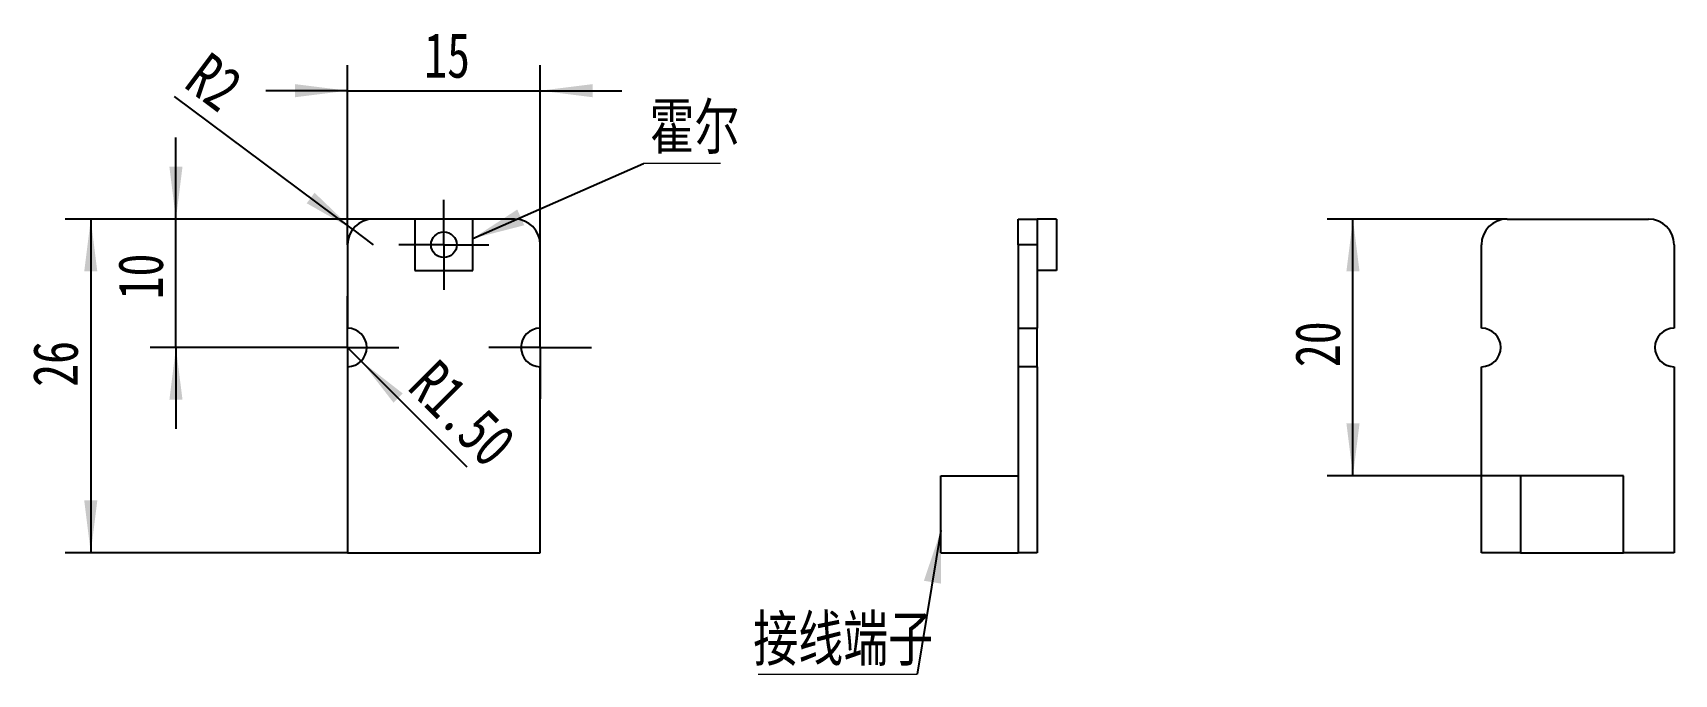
# Model space of a CAD drawing. Header units: millimetres. Extents: x 506 to 634, y 172 to 222.
import ezdxf

# ---------------------------------------------------------------- set-up
doc = ezdxf.new("R2010")
doc.units = ezdxf.units.MM
doc.linetypes.add('CENTERX2', pattern=[20.32, 12.7, -2.54, 2.54, -2.54])
doc.layers.add('中心线层', color=1, linetype='CENTERX2', lineweight=25)
doc.layers.add('标注层', color=150, linetype='Continuous', lineweight=25)
doc.styles.add('SLDTEXTSTYLE0', font='hyswlongfangsong.ttf', dxfattribs={"bigfont": 'bigfont'})
doc.styles.add('SLDTEXTSTYLE2', font='hyswlongfangsong.ttf')
doc.styles.get("Standard").update_dxf_attribs({"font": 'hyswlongfangsong.ttf'})
doc.dimstyles.new('SLDDIMSTYLE0', dxfattribs={"dimtxt": 3.5, "dimasz": 4.08, "dimexe": 0, "dimexo": 0.0625, "dimgap": 0.875, "dimtad": 2, "dimrnd": 1e-09, "dimzin": 12, "dimdsep": 46, "dimtxsty": 'SLDTEXTSTYLE2', "dimsah": 1, "dimcen": 0.09, "dimadec": 0, "dimazin": 3, "dimtfac": 1, "dimtmove": 0, "dimatfit": 0, "dimfxl": 0, "dimfrac": 2, "dimtolj": 1, "dimtzin": 12, "dimarcsym": 0})
doc.dimstyles.new('SLDDIMSTYLE1', dxfattribs={"dimtxt": 3.5, "dimasz": 4.08, "dimexe": 0, "dimexo": 0.0625, "dimgap": 0.875, "dimtad": 2, "dimrnd": 1e-09, "dimzin": 12, "dimdsep": 46, "dimtxsty": 'SLDTEXTSTYLE2', "dimsah": 1, "dimcen": 0.09, "dimadec": 0, "dimazin": 3, "dimtfac": 1, "dimtofl": 0, "dimtmove": 0, "dimatfit": 3, "dimfxl": 0, "dimfrac": 2, "dimtolj": 1, "dimtzin": 12, "dimarcsym": 0})
doc.dimstyles.new('SLDDIMSTYLE2', dxfattribs={"dimtxt": 3.5, "dimasz": 4.08, "dimexe": 0, "dimexo": 0.0625, "dimgap": 0.875, "dimtad": 2, "dimrnd": 1e-09, "dimzin": 12, "dimdsep": 46, "dimtxsty": 'SLDTEXTSTYLE2', "dimsah": 1, "dimcen": 0, "dimadec": 0, "dimazin": 3, "dimtfac": 1, "dimtofl": 0, "dimtmove": 0, "dimatfit": 3, "dimfxl": 0, "dimfrac": 2, "dimtolj": 1, "dimtzin": 12, "dimarcsym": 0})
doc.dimstyles.new('SLDDIMSTYLE3', dxfattribs={"dimtxt": 3.5, "dimasz": 4.08, "dimexe": 0, "dimexo": 0.0625, "dimgap": 0.875, "dimtad": 2, "dimrnd": 1e-09, "dimzin": 4, "dimdsep": 46, "dimtxsty": 'SLDTEXTSTYLE2', "dimsah": 1, "dimcen": 0, "dimadec": 0, "dimazin": 1, "dimtfac": 1, "dimtofl": 0, "dimtmove": 0, "dimatfit": 3, "dimfxl": 0, "dimfrac": 2, "dimtolj": 1, "dimtzin": 12, "dimarcsym": 0})
doc.dimstyles.new('SLDDIMSTYLE4', dxfattribs={"dimtxt": 0.18, "dimasz": 4.08, "dimexe": 0, "dimexo": 0.0625, "dimgap": 0, "dimtad": 0, "dimtih": 1, "dimtoh": 1, "dimdec": 0, "dimrnd": 1e-09, "dimzin": 0, "dimdsep": 46, "dimtxsty": 'Standard', "dimsah": 1, "dimcen": 0.09, "dimadec": 0, "dimazin": 0, "dimtfac": 4.08, "dimtdec": 0, "dimtofl": 0, "dimtmove": 0, "dimatfit": 3, "dimfxl": 0, "dimfrac": 2, "dimtolj": 1, "dimtzin": 0, "dimarcsym": 0})

# ---------------------------------------------------------------- blocks, each defined once
blk = doc.blocks.new('_D')
at = {"layer": '标注层'}
for p, q in [((530.49, 205.38), (530.49, 219.38)), ((545.49, 205.38), (545.49, 219.38)), ((530.49, 217.38), (524.14, 217.38)), ((530.49, 217.38), (545.49, 217.38)), ((545.49, 217.38), (551.84, 217.38))]:
    blk.add_line(p, q, dxfattribs=at)
for points in [[(530.49, 217.38), (526.41, 217.89), (526.41, 216.87)], [(545.49, 217.38), (549.57, 216.87), (549.57, 217.89)]]:
    blk.add_solid(points, dxfattribs=at)
at = {"layer": '标注层', "insert": (536.46, 221.89), "char_height": 3.5, "attachment_point": 1, "style": 'SLDTEXTSTYLE2'}
blk.add_mtext('15', dxfattribs=at)
blk = doc.blocks.new('_D_1')
at = {"layer": '标注层'}
for p, q in [((532.49, 207.38), (508.51, 207.38)), ((510.51, 207.38), (510.51, 181.38)), ((530.49, 181.38), (508.51, 181.38))]:
    blk.add_line(p, q, dxfattribs=at)
for points in [[(510.51, 207.38), (510, 203.3), (511.02, 203.3)], [(510.51, 181.38), (511.02, 185.46), (510, 185.46)]]:
    blk.add_solid(points, dxfattribs=at)
at = {"layer": '标注层', "insert": (506, 194.31), "char_height": 3.5, "attachment_point": 1, "rotation": 90, "style": 'SLDTEXTSTYLE2'}
blk.add_mtext('26', dxfattribs=at)
blk = doc.blocks.new('_D_2')
at = {"layer": '标注层'}
for q in [(517.04, 216.93), (532.49, 205.38)]:
    blk.add_line((530.89, 206.58), q, dxfattribs=at)
blk.add_solid([(530.89, 206.58), (527.93, 209.43), (527.32, 208.61)], dxfattribs=at)
at = {"layer": '标注层', "insert": (519.74, 220.53), "char_height": 3.5, "attachment_point": 1, "rotation": 323.2083, "style": 'SLDTEXTSTYLE2'}
blk.add_mtext('R2', dxfattribs=at)
blk = doc.blocks.new('_D_3')
at = {"layer": '标注层'}
for q in [(530.49, 197.38), (539.79, 188.08)]:
    blk.add_line((531.56, 196.32), q, dxfattribs=at)
blk.add_solid([(531.56, 196.32), (534.08, 193.07), (534.8, 193.79)], dxfattribs=at)
at = {"layer": '标注层', "insert": (537.52, 196.65), "char_height": 3.5, "attachment_point": 1, "rotation": 315, "style": 'SLDTEXTSTYLE2'}
blk.add_mtext('R1.50', dxfattribs=at)
blk = doc.blocks.new('_D_4')
at = {"layer": '标注层'}
for p, q in [((517.14, 207.38), (517.14, 213.73)), ((532.49, 207.38), (515.14, 207.38)), ((517.14, 197.38), (517.14, 207.38)), ((526.49, 197.38), (515.14, 197.38)), ((517.14, 197.38), (517.14, 191.03))]:
    blk.add_line(p, q, dxfattribs=at)
for points in [[(517.14, 207.38), (517.65, 211.46), (516.63, 211.46)], [(517.14, 197.38), (516.63, 193.3), (517.65, 193.3)]]:
    blk.add_solid(points, dxfattribs=at)
at = {"layer": '标注层', "insert": (512.63, 201.12), "char_height": 3.5, "attachment_point": 1, "rotation": 90, "style": 'SLDTEXTSTYLE2'}
blk.add_mtext('10', dxfattribs=at)
blk = doc.blocks.new('SW_NOTE_0')
at = {"color": 0, "linetype": 'Continuous', "lineweight": 0}
blk.add_line((6, 0), (0, 0), dxfattribs=at)
at = {"color": 0, "linetype": 'Continuous', "lineweight": 0, "insert": (0.48, 4.63), "char_height": 3.5, "attachment_point": 1, "style": 'SLDTEXTSTYLE0'}
blk.add_mtext('霍尔', dxfattribs=at)
blk = doc.blocks.new('SW_CENTERMARKSYMBOL_0')
at = {"layer": '中心线层', "color": 0}
for p, q in [((0, 2.5), (0, 3.5)), ((0, 0), (0, 2.5)), ((-2.5, 0), (-3.5, 0)), ((0, 0), (-2.5, 0)), ((0, 0), (0, -2.5)), ((0, 0), (2.5, 0)), ((2.5, 0), (3.5, 0)), ((0, -2.5), (0, -3.5))]:
    blk.add_line(p, q, dxfattribs=at)
blk = doc.blocks.new('SW_CENTERMARKSYMBOL_1')
at = {"layer": '中心线层', "color": 0}
for p, q in [((0, 2.5), (0, 4)), ((0, 0), (0, 2.5)), ((-2.5, 0), (-4, 0)), ((0, 0), (-2.5, 0)), ((0, 0), (0, -2.5)), ((0, 0), (2.5, 0)), ((2.5, 0), (4, 0)), ((0, -2.5), (0, -4))]:
    blk.add_line(p, q, dxfattribs=at)
blk = doc.blocks.new('SW_CENTERMARKSYMBOL_2')
at = {"layer": '中心线层', "color": 0}
for p, q in [((0, 2.5), (0, 4)), ((0, 0), (0, 2.5)), ((-2.5, 0), (-4, 0)), ((0, 0), (-2.5, 0)), ((0, 0), (0, -2.5)), ((0, 0), (2.5, 0)), ((2.5, 0), (4, 0)), ((0, -2.5), (0, -4))]:
    blk.add_line(p, q, dxfattribs=at)
blk = doc.blocks.new('SW_NOTE_1')
at = {"color": 0, "linetype": 'Continuous', "lineweight": 0}
blk.add_line((-12.37, 0), (0, 0), dxfattribs=at)
at = {"color": 0, "linetype": 'Continuous', "lineweight": 0, "insert": (-12.75, 4.54), "char_height": 3.5, "attachment_point": 1, "style": 'SLDTEXTSTYLE0'}
blk.add_mtext('接线端子', dxfattribs=at)
blk = doc.blocks.new('_D_5')
at = {"layer": '标注层'}
for p, q in [((620.76, 207.38), (606.76, 207.38)), ((608.76, 187.38), (608.76, 207.38)), ((621.81, 187.38), (606.76, 187.38))]:
    blk.add_line(p, q, dxfattribs=at)
for points in [[(608.76, 207.38), (608.25, 203.3), (609.27, 203.3)], [(608.76, 187.38), (609.27, 191.46), (608.25, 191.46)]]:
    blk.add_solid(points, dxfattribs=at)
at = {"layer": '标注层', "insert": (604.25, 195.84), "char_height": 3.5, "attachment_point": 1, "rotation": 90, "style": 'SLDTEXTSTYLE2'}
blk.add_mtext('20', dxfattribs=at)

msp = doc.modelspace()

# ---------------------------------------------------------------- linework, layer by layer
at = {"color": 7, "linetype": 'Continuous', "lineweight": 25}
for p, q in [((535.745, 207.378), (532.495, 207.378)), ((540.245, 207.378), (535.745, 207.378)), ((535.745, 207.378), (535.745, 203.378)), ((540.245, 203.378), (540.245, 207.378)), ((543.495, 207.378), (540.245, 207.378)), ((582.687, 207.378), (584.187, 207.378)), ((582.687, 205.378), (582.687, 207.378)), ((584.187, 207.378), (584.187, 205.378)), ((585.687, 207.378), (584.187, 207.378)), ((585.687, 207.378), (585.687, 203.378)), ((620.762, 207.378), (631.762, 207.378)), ((530.495, 205.378), (530.495, 198.878)), ((545.495, 198.878), (545.495, 205.378)), ((584.187, 205.378), (582.687, 205.378)), ((582.687, 205.378), (582.687, 198.878)), ((584.187, 205.378), (584.187, 198.878)), ((618.762, 198.878), (618.762, 205.378)), ((633.762, 205.378), (633.762, 198.878)), ((535.745, 203.378), (540.245, 203.378)), ((585.687, 203.378), (584.187, 203.378)), ((582.687, 198.878), (584.187, 198.878)), ((582.687, 198.878), (582.687, 195.878)), ((584.187, 195.878), (584.187, 198.878)), ((530.495, 195.878), (530.495, 181.378)), ((545.495, 181.378), (545.495, 195.878)), ((582.687, 195.878), (582.687, 181.378)), ((584.187, 195.878), (582.687, 195.878)), ((584.187, 195.878), (584.187, 181.378)), ((618.762, 181.378), (618.762, 195.878)), ((633.762, 195.878), (633.762, 181.378)), ((576.687, 181.378), (576.687, 187.378)), ((576.687, 187.378), (582.687, 187.378)), ((621.813, 187.378), (621.813, 181.378)), ((629.813, 187.378), (621.813, 187.378)), ((629.813, 181.378), (629.813, 187.378)), ((530.495, 181.378), (545.495, 181.378)), ((576.687, 181.378), (582.687, 181.378)), ((584.187, 181.378), (582.687, 181.378)), ((621.813, 181.378), (618.762, 181.378)), ((621.813, 181.378), (629.813, 181.378)), ((633.762, 181.378), (629.813, 181.378))]:
    msp.add_line(p, q, dxfattribs=at)
msp.add_circle((537.995, 205.378), 1, dxfattribs=at)
for centre, radius, start, end in [((532.495, 205.378), 2, 90, 180), ((543.495, 205.378), 2, 0, 90), ((620.762, 205.378), 2, 90, 180), ((631.762, 205.378), 2, 0, 90), ((530.495, 197.378), 1.5, 270, 90), ((545.495, 197.378), 1.5, 90, 270), ((618.762, 197.378), 1.5, 270, 90), ((633.762, 197.378), 1.5, 90, 270)]:
    msp.add_arc(centre, radius, start, end, dxfattribs=at)

# ---------------------------------------------------------------- block references
at = {"color": 7, "linetype": 'Continuous', "lineweight": 0}
for name, p in [('SW_NOTE_0', (553.526, 211.707)), ('SW_NOTE_1', (574.829, 171.923))]:
    msp.add_blockref(name, p, dxfattribs=at)
at = {"layer": '中心线层'}
for name, p in [('SW_CENTERMARKSYMBOL_0', (537.995, 205.378)), ('SW_CENTERMARKSYMBOL_1', (530.495, 197.378)), ('SW_CENTERMARKSYMBOL_2', (545.495, 197.378))]:
    msp.add_blockref(name, p, dxfattribs=at)

# ---------------------------------------------------------------- dimensions: what is measured, and where the dimension line sits
at = {"layer": '标注层'}
dim = msp.add_linear_dim(base=(545.495, 217.378), p1=(530.495, 205.378), p2=(545.495, 205.378), dimstyle='SLDDIMSTYLE0', dxfattribs=at)
dim.commit()
dim.dimension.update_dxf_attribs({"geometry": '_D', "text_midpoint": (537.995, 217.378), "dimtype": 160})
for center, mpoint, dimstyle, picture, middle in [((532.495, 205.378), (530.893, 206.576), 'SLDDIMSTYLE2', '_D_2', (518.168, 216.093)), ((530.495, 197.378), (531.555, 196.317), 'SLDDIMSTYLE3', '_D_3', (537.25, 190.623))]:
    dim = msp.add_radius_dim(center=center, mpoint=mpoint, dimstyle=dimstyle, dxfattribs=at)
    dim.commit()
    dim.dimension.update_dxf_attribs({"geometry": picture, "text_midpoint": middle, "dimtype": 164})
for base, p1, p2, dimstyle, picture, middle in [((517.14, 207.378), (526.495, 197.378), (532.495, 207.378), 'SLDDIMSTYLE0', '_D_4', (517.14, 202.657)), ((510.511, 181.378), (532.495, 207.378), (530.495, 181.378), 'SLDDIMSTYLE1', '_D_1', (510.511, 195.846)), ((608.762, 207.378), (621.813, 187.378), (620.762, 207.378), 'SLDDIMSTYLE1', '_D_5', (608.762, 197.378))]:
    dim = msp.add_linear_dim(base=base, p1=p1, p2=p2, angle=90, dimstyle=dimstyle, dxfattribs=at)
    dim.commit()
    dim.dimension.update_dxf_attribs({"geometry": picture, "text_midpoint": middle, "dimtype": 160})

# ---------------------------------------------------------------- leaders
at = {"color": 7, "linetype": 'Continuous', "lineweight": 0}
for points in [[(540.245, 205.866), (553.526, 211.707)], [(576.687, 183.116), (574.829, 171.923)]]:
    msp.add_leader(points, dimstyle='SLDDIMSTYLE4', dxfattribs=at)

doc.saveas('drawing.dxf')
